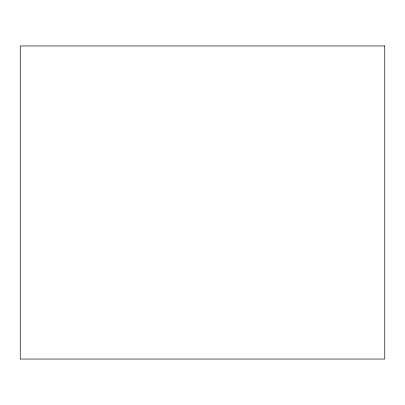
<?xml version="1.0" encoding="UTF-8"?>
<svg xmlns="http://www.w3.org/2000/svg" width="405" height="405" viewBox="0 0 405 405"><rect width="100%" height="100%" fill="white"/><g stroke="black" fill="none" stroke-linecap="round" stroke-linejoin="round"><path stroke-width="0.61" d="M384.75 45.957L20.25 45.957L20.25 359.043L384.75 359.043L384.75 45.957"/></g></svg>
